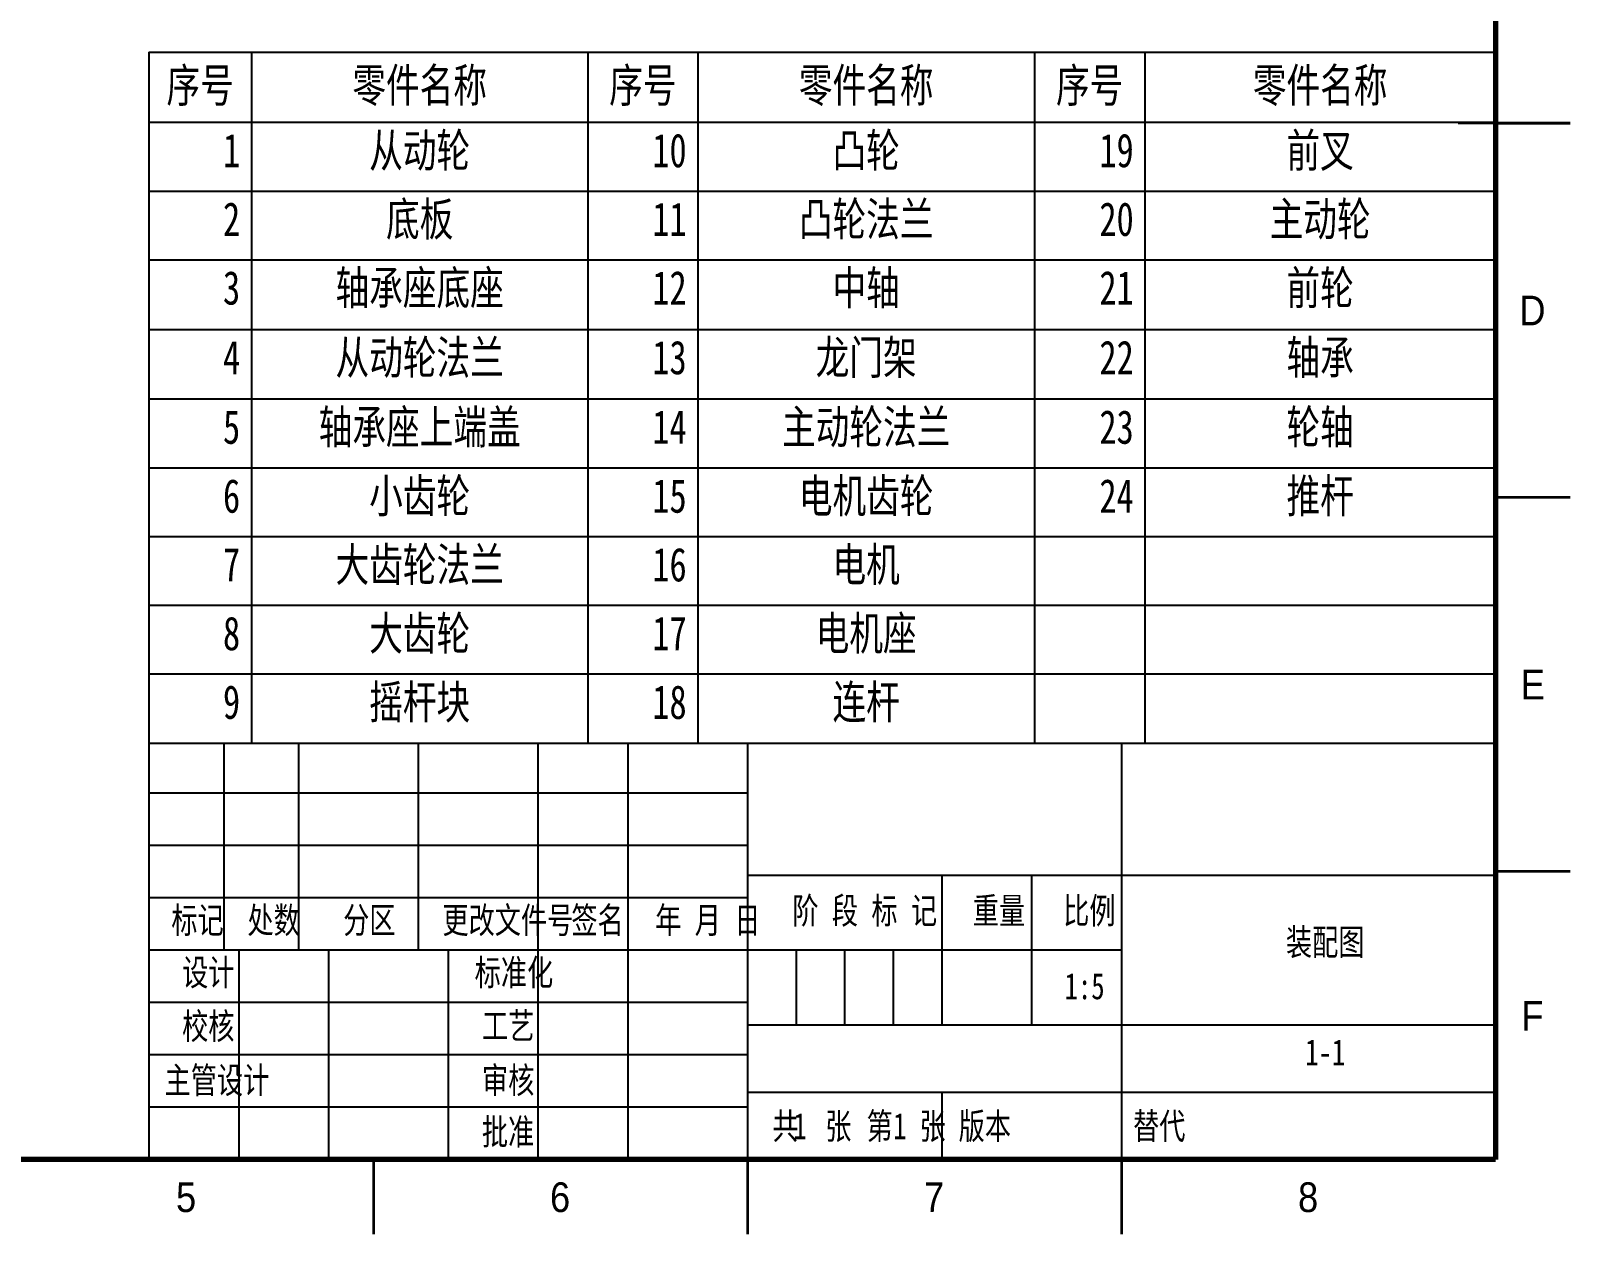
# Model space of a CAD drawing. Header units: millimetres. Extents: x 0 to 420, y 0 to 297.
# Drawn here: x 214.2 to 420, y 0 to 160.8 of the extents above; entities that cross this region are included whole.
import ezdxf

# ---------------------------------------------------------------- set-up
doc = ezdxf.new("R2010")
doc.units = ezdxf.units.MM
for name, color, linetype in [('10', 7, 'Continuous'), ('5', 7, 'Continuous'), ('SLD-0', 7, 'Continuous')]:
    doc.layers.add(name, color=color, linetype=linetype)
doc.styles.add('SLDTEXTSTYLE0', font='GOTHIC.TTF', dxfattribs={"width": 0.913})
doc.styles.add('SLDTEXTSTYLE1', font='hyswlongfangsong.ttf', dxfattribs={"bigfont": 'bigfont'})
doc.styles.add('SLDTEXTSTYLE2', font='hyswlongfangsong.ttf')
doc.styles.get("Standard").update_dxf_attribs({"font": 'hyswlongfangsong.ttf'})

# ---------------------------------------------------------------- blocks, each defined once
blk = doc.blocks.new('*T1')
at = {"color": 0, "linetype": 'ByBlock', "lineweight": -2, "transparency": 16777216}
for p, q in [((0, 0), (180, 0)), ((0, 0), (0, -92.33)), ((13.69, 0), (13.69, -92.33)), ((58.69, 0), (58.69, -92.33)), ((73.38, 0), (73.38, -92.33)), ((118.38, 0), (118.38, -92.33)), ((133.15, 0), (133.15, -92.33)), ((180, 0), (180, -92.33)), ((0, -9.38), (180, -9.38)), ((0, -18.56), (180, -18.56)), ((0, -27.74), (180, -27.74)), ((0, -37.05), (180, -37.05)), ((0, -46.34), (180, -46.34)), ((0, -55.55), (180, -55.55)), ((0, -64.73), (180, -64.73)), ((0, -73.92), (180, -73.92)), ((0, -83.1), (180, -83.1)), ((0, -92.33), (180, -92.33))]:
    blk.add_line(p, q, dxfattribs=at)
at = {"color": 0, "transparency": 16777216, "char_height": 4.5}
for s, insert, width, attachment_point in [('序号', (6.84, -4.69), 10.6874, 5), ('零件名称', (36.19, -4.69), 42, 5), ('序号', (66.03, -4.69), 11.6931, 5), ('零件名称', (95.88, -4.69), 42, 5), ('序号', (125.76, -4.69), 11.766, 5), ('零件名称', (156.57, -4.69), 43.8535, 5), ('从动轮', (36.19, -10.88), 42, 2), ('凸轮', (95.88, -10.88), 42, 2), ('前叉', (156.57, -10.88), 43.8535, 2), ('1', (12.19, -10.88), 10.6874, 3), ('10', (71.88, -10.88), 11.6931, 3), ('19', (131.65, -10.88), 11.766, 3), ('2', (12.19, -20.06), 10.6874, 3), ('底板', (36.19, -20.06), 42, 2), ('11', (71.88, -20.06), 11.6931, 3), ('凸轮法兰', (95.88, -20.06), 42, 2), ('20', (131.65, -20.06), 11.766, 3), ('主动轮', (156.57, -20.06), 43.8535, 2), ('轴承座底座', (36.19, -29.24), 42, 2), ('中轴', (95.88, -29.24), 42, 2), ('前轮', (156.57, -29.24), 43.8535, 2), ('3', (12.19, -29.24), 10.6874, 3), ('12', (71.88, -29.24), 11.6931, 3), ('21', (131.65, -29.24), 11.766, 3), ('4', (12.19, -38.55), 10.6874, 3), ('从动轮法兰', (36.19, -38.55), 42, 2), ('13', (71.88, -38.55), 11.6931, 3), ('龙门架', (95.88, -38.55), 42, 2), ('22', (131.65, -38.55), 11.766, 3), ('轴承', (156.57, -38.55), 43.8535, 2), ('轴承座上端盖', (36.19, -47.84), 42, 2), ('主动轮法兰', (95.88, -47.84), 42, 2), ('轮轴', (156.57, -47.84), 43.8535, 2), ('5', (12.19, -47.84), 10.6874, 3), ('14', (71.88, -47.84), 11.6931, 3), ('23', (131.65, -47.84), 11.766, 3), ('6', (12.19, -57.05), 10.6874, 3), ('小齿轮', (36.19, -57.05), 42, 2), ('15', (71.88, -57.05), 11.6931, 3), ('电机齿轮', (95.88, -57.05), 42, 2), ('24', (131.65, -57.05), 11.766, 3), ('推杆', (156.57, -57.05), 43.8535, 2), ('大齿轮法兰', (36.19, -66.23), 42, 2), ('电机', (95.88, -66.23), 42, 2), ('7', (12.19, -66.23), 10.6874, 3), ('16', (71.88, -66.23), 11.6931, 3), ('8', (12.19, -75.42), 10.6874, 3), ('大齿轮', (36.19, -75.42), 42, 2), ('17', (71.88, -75.42), 11.6931, 3), ('电机座', (95.88, -75.42), 42, 2), ('摇杆块', (36.19, -84.6), 42, 2), ('连杆', (95.88, -84.6), 42, 2), ('9', (12.19, -84.6), 10.6874, 3), ('18', (71.88, -84.6), 11.6931, 3)]:
    blk.add_mtext(s, dxfattribs=dict(at, insert=insert, width=width, attachment_point=attachment_point))

msp = doc.modelspace()

# ---------------------------------------------------------------- linework, layer by layer
at = {"color": 7, "linetype": 'Continuous', "lineweight": 70}
for p, q in [((410, 287), (410, 10)), ((410, 10), (10, 10))]:
    msp.add_line(p, q, dxfattribs=at)
at = {"color": 7, "linetype": 'Continuous', "lineweight": 35}
for p, q in [((420, 148.5), (405, 148.5)), ((410, 148.5), (420, 148.5)), ((410, 98.5), (420, 98.5)), ((410, 48.5), (420, 48.5)), ((260, 10), (260, 0)), ((310, 10), (310, 0)), ((360, 10), (360, 0))]:
    msp.add_line(p, q, dxfattribs=at)
at = {"layer": '10', "color": 7, "lineweight": 25}
for p, q in [((240, 65.66), (240, 38)), ((250, 65.66), (250, 38)), ((266, 65.66), (266, 38)), ((282, 65.66), (282, 10)), ((294, 65.66), (294, 10)), ((310, 65.66), (310, 10)), ((360, 65.66), (360, 38)), ((310, 48), (410, 48)), ((335.99, 48), (335.99, 28)), ((348, 48), (348, 28)), ((230, 45), (310, 45)), ((230, 38), (360, 38)), ((242, 38), (242, 10)), ((254, 38), (254, 10)), ((270, 38), (270, 10)), ((360, 38), (360, 10)), ((230, 31), (310, 31)), ((310, 28), (410, 28)), ((230, 24), (310, 24)), ((310, 19), (410, 19)), ((230, 17), (310, 17))]:
    msp.add_line(p, q, dxfattribs=at)
at = {"layer": '10', "color": 7}
for p, q in [((230, 59), (310, 59)), ((230, 52), (310, 52))]:
    msp.add_line(p, q, dxfattribs=at)
at = {"layer": '5', "color": 7, "lineweight": 25}
msp.add_line((230, 65.66), (230, 10), dxfattribs=at)
at = {"layer": 'SLD-0'}
for p, q in [((316.5, 38), (316.5, 28)), ((323, 38), (323, 28)), ((329.5, 38), (329.5, 28))]:
    msp.add_line(p, q, dxfattribs=at)
at = {"layer": 'SLD-0', "lineweight": 25}
msp.add_line((335.99, 19), (335.99, 10), dxfattribs=at)

# ---------------------------------------------------------------- block references
msp.add_blockref('*T1', (230, 157.97))

# ---------------------------------------------------------------- texts
at = {"color": 7, "linetype": 'Continuous', "lineweight": 0, "char_height": 3.97, "attachment_point": 2, "style": 'SLDTEXTSTYLE0'}
for s, insert in [('D', (414.95, 125.43)), ('E', (415.01, 75.43)), ('F', (414.96, 31.18)), ('5', (234.96, 6.93)), ('6', (284.96, 6.93)), ('7', (334.96, 6.93)), ('8', (384.96, 6.93))]:
    msp.add_mtext(s, dxfattribs=dict(at, insert=insert))
at = {"layer": '10', "char_height": 3.5}
for s, insert, attachment_point, style in [('阶 段 标 记', (325.69, 44.99), 2, 'SLDTEXTSTYLE1'), ('重量', (343.63, 44.99), 2, 'SLDTEXTSTYLE1'), ('比例', (355.72, 44.99), 2, 'SLDTEXTSTYLE1'), ('标记', (236.49, 43.72), 2, 'SLDTEXTSTYLE1'), ('处数', (246.67, 43.72), 2, 'SLDTEXTSTYLE1'), ('分区', (259.46, 43.72), 2, 'SLDTEXTSTYLE1'), ('更改文件号', (277.98, 43.72), 2, 'SLDTEXTSTYLE1'), ('签名', (289.97, 43.72), 2, 'SLDTEXTSTYLE1'), ('年 月 日', (304.71, 43.72), 2, 'SLDTEXTSTYLE1'), ('装配图', (387.25, 40.79), 2, 'SLDTEXTSTYLE1'), ('设计', (237.93, 36.73), 2, 'SLDTEXTSTYLE1'), ('标准化', (278.79, 36.73), 2, 'SLDTEXTSTYLE1'), ('1:5', (355.08, 34.9), 2, 'SLDTEXTSTYLE2'), ('校核', (237.93, 29.56), 2, 'SLDTEXTSTYLE1'), ('工艺', (278.02, 29.6), 2, 'SLDTEXTSTYLE1'), ('1-1', (387.25, 26.05), 2, 'SLDTEXTSTYLE1'), ('主管设计', (239.09, 22.33), 2, 'SLDTEXTSTYLE1'), ('审核', (278.02, 22.33), 2, 'SLDTEXTSTYLE1'), ('共  张 ', (318.62, 16.2), 2, 'SLDTEXTSTYLE1'), ('第  张', (331.22, 16.2), 2, 'SLDTEXTSTYLE1'), ('版本', (341.74, 16.2), 2, 'SLDTEXTSTYLE1'), ('批准', (278, 15.44), 2, 'SLDTEXTSTYLE1'), ('1', (316.14, 16.2), 1, 'SLDTEXTSTYLE2'), ('1', (329.48, 16.2), 1, 'SLDTEXTSTYLE2')]:
    msp.add_mtext(s, dxfattribs=dict(at, insert=insert, attachment_point=attachment_point, style=style))
at = {"layer": 'SLD-0', "insert": (361.56, 16.2), "char_height": 3.5, "attachment_point": 1, "style": 'SLDTEXTSTYLE1'}
msp.add_mtext('替代', dxfattribs=at)

doc.saveas('drawing.dxf')
